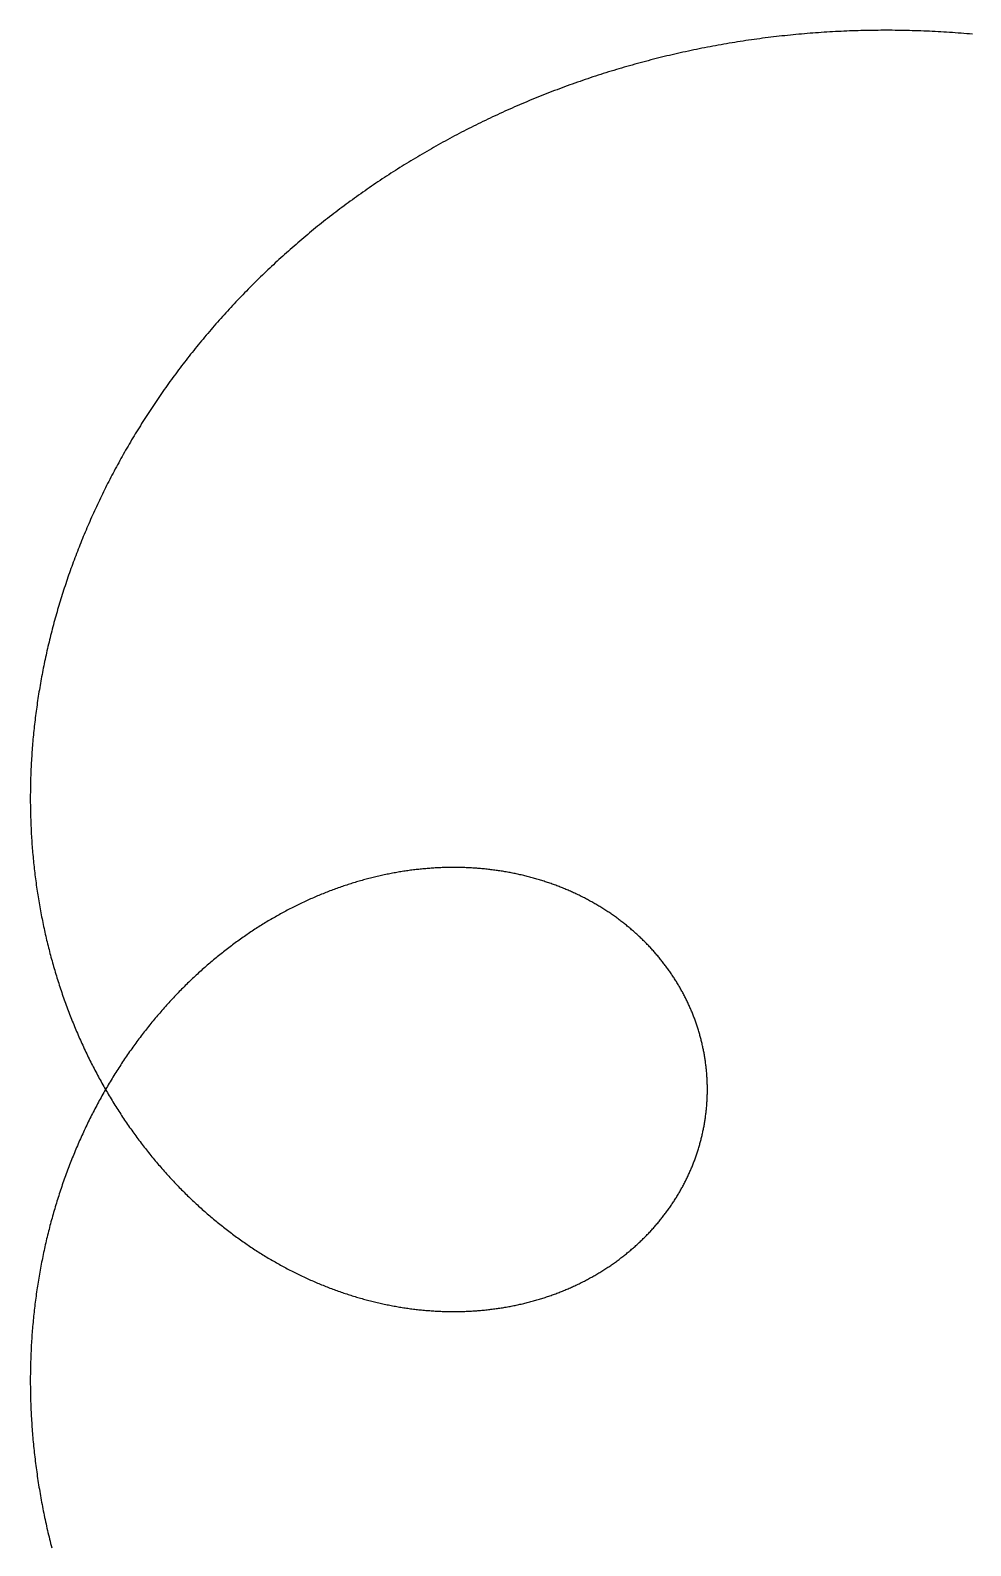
# Model space of a CAD drawing. Header units: metres. Extents: x 0 to 80, y 0 to 80.
# Drawn here: x 30.46 to 40, y 15.37 to 30.74 of the extents above; entities that cross this region are included whole.
import ezdxf

# ---------------------------------------------------------------- set-up
doc = ezdxf.new("R2010")
doc.units = ezdxf.units.M

msp = doc.modelspace()

# ---------------------------------------------------------------- linework, layer by layer
at = {"layer": 'ENGRAVE'}
msp.add_lwpolyline([(40.018289, 30.705084), (39.989155, 30.707664), (39.960024, 30.710157), (39.930897, 30.712562), (39.901773, 30.71488), (39.872652, 30.717111), (39.843536, 30.719255), (39.814424, 30.721312), (39.785317, 30.723282), (39.756214, 30.725164), (39.727117, 30.72696), (39.698025, 30.728668), (39.668939, 30.73029), (39.639859, 30.731824), (39.610785, 30.733272), (39.581718, 30.734633), (39.552657, 30.735907), (39.523604, 30.737095), (39.494557, 30.738196), (39.465519, 30.73921), (39.436489, 30.740137), (39.407466, 30.740978), (39.378453, 30.741733), (39.349448, 30.742401), (39.320452, 30.742983), (39.291465, 30.743478), (39.262488, 30.743887), (39.233521, 30.74421), (39.204563, 30.744446), (39.175617, 30.744597), (39.146681, 30.744661), (39.117756, 30.744639), (39.088842, 30.744532), (39.05994, 30.744338), (39.031049, 30.744059), (39.002171, 30.743694), (38.973305, 30.743243), (38.944451, 30.742706), (38.91561, 30.742084), (38.886783, 30.741376), (38.857969, 30.740583), (38.829168, 30.739705), (38.800382, 30.738741), (38.77161, 30.737692), (38.742852, 30.736558), (38.714109, 30.735338), (38.685381, 30.734034), (38.656669, 30.732644), (38.627972, 30.73117), (38.599291, 30.72961), (38.570625, 30.727967), (38.541977, 30.726238), (38.513345, 30.724425), (38.48473, 30.722527), (38.456132, 30.720544), (38.427552, 30.718478), (38.398989, 30.716327), (38.370444, 30.714092), (38.341918, 30.711772), (38.31341, 30.709369), (38.284921, 30.706882), (38.256451, 30.70431), (38.228001, 30.701655), (38.199569, 30.698917), (38.171158, 30.696094), (38.142767, 30.693188), (38.114397, 30.690199), (38.086047, 30.687126), (38.057717, 30.68397), (38.029409, 30.680731), (38.001123, 30.677409), (37.972858, 30.674003), (37.944615, 30.670515), (37.916395, 30.666944), (37.888197, 30.66329), (37.860021, 30.659554), (37.831869, 30.655735), (37.80374, 30.651834), (37.775635, 30.64785), (37.747553, 30.643784), (37.719495, 30.639636), (37.691462, 30.635406), (37.663453, 30.631094), (37.635469, 30.6267), (37.60751, 30.622225), (37.579577, 30.617668), (37.551669, 30.613029), (37.523787, 30.608309), (37.495931, 30.603508), (37.468101, 30.598625), (37.440298, 30.593662), (37.412522, 30.588617), (37.384773, 30.583492), (37.357051, 30.578286), (37.329357, 30.572999), (37.301691, 30.567632), (37.274053, 30.562184), (37.246444, 30.556656), (37.218863, 30.551048), (37.191311, 30.54536), (37.163788, 30.539592), (37.136295, 30.533744), (37.108831, 30.527816), (37.081397, 30.521809), (37.053994, 30.515722), (37.02662, 30.509556), (36.999278, 30.503311), (36.971966, 30.496987), (36.944685, 30.490583), (36.917436, 30.484101), (36.890218, 30.47754), (36.863033, 30.470901), (36.835879, 30.464183), (36.808758, 30.457386), (36.781669, 30.450512), (36.754614, 30.443559), (36.727591, 30.436529), (36.700602, 30.42942), (36.673646, 30.422234), (36.646724, 30.414971), (36.619836, 30.40763), (36.592983, 30.400211), (36.566164, 30.392716), (36.53938, 30.385144), (36.512631, 30.377494), (36.485917, 30.369768), (36.459239, 30.361965), (36.432596, 30.354086), (36.40599, 30.346131), (36.37942, 30.338099), (36.352886, 30.329991), (36.326389, 30.321808), (36.299928, 30.313548), (36.273505, 30.305213), (36.24712, 30.296803), (36.220772, 30.288317), (36.194462, 30.279756), (36.16819, 30.27112), (36.141956, 30.262409), (36.115761, 30.253624), (36.089605, 30.244763), (36.063488, 30.235829), (36.03741, 30.22682), (36.011371, 30.217737), (35.985372, 30.20858), (35.959414, 30.199349), (35.933495, 30.190044), (35.907617, 30.180666), (35.881779, 30.171215), (35.855982, 30.16169), (35.830227, 30.152092), (35.804513, 30.142422), (35.77884, 30.132678), (35.753209, 30.122862), (35.72762, 30.112974), (35.702073, 30.103013), (35.676568, 30.092981), (35.651107, 30.082876), (35.625688, 30.0727), (35.600312, 30.062452), (35.57498, 30.052132), (35.549691, 30.041741), (35.524445, 30.031279), (35.499244, 30.020747), (35.474087, 30.010143), (35.448974, 29.999469), (35.423906, 29.988724), (35.398883, 29.977909), (35.373905, 29.967024), (35.348972, 29.956069), (35.324085, 29.945044), (35.299243, 29.933949), (35.274447, 29.922786), (35.249698, 29.911552), (35.224994, 29.90025), (35.200337, 29.888879), (35.175727, 29.877439), (35.151164, 29.865931), (35.126648, 29.854354), (35.10218, 29.842709), (35.077759, 29.830996), (35.053386, 29.819215), (35.02906, 29.807367), (35.004783, 29.795451), (34.980555, 29.783467), (34.956375, 29.771417), (34.932244, 29.759299), (34.908161, 29.747115), (34.884128, 29.734864), (34.860145, 29.722547), (34.836211, 29.710164), (34.812327, 29.697714), (34.788493, 29.685199), (34.764709, 29.672618), (34.740976, 29.659972), (34.717293, 29.64726), (34.693661, 29.634483), (34.67008, 29.621642), (34.64655, 29.608735), (34.623072, 29.595764), (34.599645, 29.582729), (34.57627, 29.56963), (34.552947, 29.556466), (34.529676, 29.543239), (34.506458, 29.529949), (34.483292, 29.516595), (34.460179, 29.503177), (34.437119, 29.489697), (34.414112, 29.476154), (34.391158, 29.462549), (34.368258, 29.448881), (34.345411, 29.43515), (34.322618, 29.421358), (34.29988, 29.407504), (34.277195, 29.393589), (34.254566, 29.379612), (34.23199, 29.365573), (34.20947, 29.351474), (34.187004, 29.337314), (34.164594, 29.323094), (34.142239, 29.308813), (34.119939, 29.294471), (34.097695, 29.28007), (34.075507, 29.265609), (34.053375, 29.251089), (34.031299, 29.236509), (34.00928, 29.22187), (33.987317, 29.207171), (33.965411, 29.192415), (33.943562, 29.177599), (33.92177, 29.162726), (33.900036, 29.147794), (33.878358, 29.132804), (33.856739, 29.117757), (33.835177, 29.102652), (33.813673, 29.087489), (33.792227, 29.07227), (33.77084, 29.056994), (33.749511, 29.041661), (33.72824, 29.026272), (33.707029, 29.010826), (33.685876, 28.995325), (33.664782, 28.979767), (33.643748, 28.964154), (33.622773, 28.948486), (33.601858, 28.932763), (33.581002, 28.916984), (33.560207, 28.901151), (33.539471, 28.885264), (33.518796, 28.869322), (33.498181, 28.853326), (33.477627, 28.837276), (33.457133, 28.821173), (33.436701, 28.805016), (33.416329, 28.788806), (33.396018, 28.772543), (33.375769, 28.756227), (33.355581, 28.739859), (33.335455, 28.723439), (33.315391, 28.706966), (33.295389, 28.690442), (33.275448, 28.673866), (33.25557, 28.657238), (33.235755, 28.64056), (33.216002, 28.62383), (33.196311, 28.60705), (33.176683, 28.590219), (33.157119, 28.573338), (33.137617, 28.556407), (33.118179, 28.539426), (33.098804, 28.522395), (33.079492, 28.505315), (33.060244, 28.488186), (33.04106, 28.471009), (33.02194, 28.453782), (33.002884, 28.436507), (32.983893, 28.419184), (32.964965, 28.401813), (32.946102, 28.384394), (32.927304, 28.366927), (32.908571, 28.349413), (32.889902, 28.331853), (32.871298, 28.314245), (32.85276, 28.296591), (32.834287, 28.27889), (32.815879, 28.261144), (32.797537, 28.243351), (32.77926, 28.225513), (32.76105, 28.207629), (32.742905, 28.1897), (32.724826, 28.171727), (32.706813, 28.153708), (32.688867, 28.135645), (32.670987, 28.117538), (32.653174, 28.099387), (32.635427, 28.081192), (32.617748, 28.062954), (32.600135, 28.044672), (32.582589, 28.026348), (32.56511, 28.00798), (32.547698, 27.98957), (32.530354, 27.971118), (32.513077, 27.952623), (32.495868, 27.934087), (32.478727, 27.915509), (32.461654, 27.89689), (32.444648, 27.87823), (32.42771, 27.859529), (32.410841, 27.840787), (32.39404, 27.822005), (32.377307, 27.803182), (32.360643, 27.78432), (32.344047, 27.765418), (32.32752, 27.746477), (32.311062, 27.727497), (32.294673, 27.708477), (32.278353, 27.689419), (32.262102, 27.670323), (32.24592, 27.651188), (32.229807, 27.632016), (32.213764, 27.612806), (32.197791, 27.593558), (32.181887, 27.574273), (32.166052, 27.554951), (32.150288, 27.535593), (32.134593, 27.516198), (32.118969, 27.496767), (32.103414, 27.4773), (32.08793, 27.457797), (32.072516, 27.438259), (32.057172, 27.418685), (32.041899, 27.399077), (32.026697, 27.379433), (32.011565, 27.359756), (31.996503, 27.340044), (31.981513, 27.320298), (31.966593, 27.300519), (31.951745, 27.280706), (31.936967, 27.26086), (31.922261, 27.240981), (31.907625, 27.221069), (31.893062, 27.201125), (31.878569, 27.181148), (31.864148, 27.16114), (31.849799, 27.1411), (31.835521, 27.121028), (31.821315, 27.100926), (31.807181, 27.080792), (31.793118, 27.060628), (31.779128, 27.040433), (31.765209, 27.020208), (31.751363, 26.999953), (31.737588, 26.979669), (31.723886, 26.959355), (31.710256, 26.939012), (31.696699, 26.91864), (31.683214, 26.898239), (31.669802, 26.87781), (31.656462, 26.857353), (31.643194, 26.836868), (31.63, 26.816355), (31.616878, 26.795815), (31.603829, 26.775248), (31.590853, 26.754654), (31.577949, 26.734034), (31.565119, 26.713387), (31.552362, 26.692714), (31.539678, 26.672015), (31.527067, 26.651291), (31.514529, 26.630541), (31.502065, 26.609766), (31.489674, 26.588966), (31.477356, 26.568142), (31.465112, 26.547294), (31.452941, 26.526421), (31.440844, 26.505525), (31.42882, 26.484605), (31.416871, 26.463662), (31.404994, 26.442696), (31.393192, 26.421708), (31.381463, 26.400697), (31.369808, 26.379663), (31.358227, 26.358608), (31.34672, 26.337531), (31.335287, 26.316432), (31.323928, 26.295312), (31.312643, 26.274172), (31.301432, 26.25301), (31.290295, 26.231829), (31.279233, 26.210627), (31.268244, 26.189405), (31.25733, 26.168163), (31.24649, 26.146903), (31.235725, 26.125623), (31.225034, 26.104324), (31.214417, 26.083007), (31.203874, 26.061671), (31.193406, 26.040317), (31.183013, 26.018945), (31.172694, 25.997556), (31.162449, 25.97615), (31.152279, 25.954726), (31.142184, 25.933286), (31.132163, 25.911829), (31.122217, 25.890356), (31.112346, 25.868867), (31.102549, 25.847363), (31.092827, 25.825842), (31.083179, 25.804307), (31.073607, 25.782756), (31.064109, 25.761191), (31.054686, 25.739612), (31.045338, 25.718018), (31.036064, 25.69641), (31.026866, 25.674789), (31.017742, 25.653155), (31.008693, 25.631507), (30.999719, 25.609846), (30.99082, 25.588173), (30.981995, 25.566487), (30.973246, 25.544789), (30.964572, 25.52308), (30.955972, 25.501359), (30.947448, 25.479626), (30.938998, 25.457883), (30.930623, 25.436128), (30.922324, 25.414363), (30.914099, 25.392588), (30.905949, 25.370803), (30.897874, 25.349008), (30.889874, 25.327204), (30.881949, 25.30539), (30.874099, 25.283568), (30.866324, 25.261736), (30.858624, 25.239896), (30.850999, 25.218048), (30.843449, 25.196192), (30.835974, 25.174329), (30.828573, 25.152458), (30.821248, 25.13058), (30.813998, 25.108695), (30.806822, 25.086803), (30.799722, 25.064905), (30.792696, 25.043), (30.785745, 25.02109), (30.778869, 24.999175), (30.772068, 24.977254), (30.765342, 24.955327), (30.75869, 24.933396), (30.752114, 24.911461), (30.745612, 24.889521), (30.739185, 24.867577), (30.732832, 24.845629), (30.726555, 24.823678), (30.720352, 24.801723), (30.714224, 24.779766), (30.70817, 24.757805), (30.702192, 24.735843), (30.696287, 24.713877), (30.690458, 24.69191), (30.684703, 24.669941), (30.679022, 24.647971), (30.673416, 24.625999), (30.667885, 24.604027), (30.662428, 24.582054), (30.657046, 24.56008), (30.651737, 24.538106), (30.646504, 24.516132), (30.641344, 24.494158), (30.636259, 24.472185), (30.631248, 24.450213), (30.626312, 24.428242), (30.621449, 24.406272), (30.616661, 24.384304), (30.611947, 24.362337), (30.607307, 24.340373), (30.602741, 24.318411), (30.598249, 24.296452), (30.593831, 24.274495), (30.589487, 24.252542), (30.585217, 24.230591), (30.58102, 24.208645), (30.576898, 24.186702), (30.572849, 24.164764), (30.568874, 24.14283), (30.564972, 24.1209), (30.561144, 24.098976), (30.55739, 24.077056), (30.553709, 24.055142), (30.550102, 24.033233), (30.546568, 24.011331), (30.543107, 23.989434), (30.53972, 23.967544), (30.536406, 23.94566), (30.533165, 23.923784), (30.529997, 23.901914), (30.526902, 23.880052), (30.52388, 23.858198), (30.520931, 23.836351), (30.518055, 23.814512), (30.515252, 23.792682), (30.512522, 23.770861), (30.509864, 23.749048), (30.507279, 23.727244), (30.504767, 23.70545), (30.502327, 23.683666), (30.49996, 23.661891), (30.497664, 23.640126), (30.495442, 23.618372), (30.493291, 23.596628), (30.491213, 23.574896), (30.489207, 23.553174), (30.487272, 23.531463), (30.48541, 23.509765), (30.48362, 23.488078), (30.481901, 23.466403), (30.480254, 23.44474), (30.478679, 23.42309), (30.477176, 23.401453), (30.475744, 23.379828), (30.474383, 23.358217), (30.473094, 23.33662), (30.471876, 23.315036), (30.470729, 23.293466), (30.469653, 23.271911), (30.468649, 23.25037), (30.467715, 23.228844), (30.466852, 23.207333), (30.46606, 23.185836), (30.465339, 23.164356), (30.464688, 23.142891), (30.464108, 23.121442), (30.463598, 23.100009), (30.463159, 23.078593), (30.46279, 23.057193), (30.462491, 23.03581), (30.462262, 23.014444), (30.462103, 22.993096), (30.462014, 22.971765), (30.461995, 22.950452), (30.462045, 22.929157), (30.462165, 22.90788), (30.462355, 22.886622), (30.462614, 22.865383), (30.462943, 22.844162), (30.46334, 22.822961), (30.463807, 22.801779), (30.464343, 22.780617), (30.464947, 22.759475), (30.465621, 22.738353), (30.466363, 22.717252), (30.467174, 22.696171), (30.468054, 22.675111), (30.469001, 22.654072), (30.470017, 22.633054), (30.471102, 22.612058), (30.472254, 22.591083), (30.473475, 22.570131), (30.474763, 22.549201), (30.476119, 22.528293), (30.477543, 22.507408), (30.479034, 22.486546), (30.480593, 22.465707), (30.482219, 22.444891), (30.483912, 22.424099), (30.485672, 22.403331), (30.4875, 22.382587), (30.489394, 22.361867), (30.491355, 22.341172), (30.493382, 22.320501), (30.495477, 22.299855), (30.497637, 22.279234), (30.499864, 22.258639), (30.502157, 22.238069), (30.504516, 22.217525), (30.506941, 22.197008), (30.509431, 22.176516), (30.511988, 22.156051), (30.51461, 22.135612), (30.517297, 22.115201), (30.52005, 22.094817), (30.522868, 22.074459), (30.525751, 22.05413), (30.528698, 22.033828), (30.531711, 22.013555), (30.534788, 21.993309), (30.53793, 21.973092), (30.541136, 21.952904), (30.544407, 21.932744), (30.547742, 21.912613), (30.55114, 21.892512), (30.554603, 21.872441), (30.558129, 21.852398), (30.561719, 21.832386), (30.565372, 21.812404), (30.569089, 21.792453), (30.572869, 21.772532), (30.576712, 21.752641), (30.580618, 21.732782), (30.584586, 21.712954), (30.588618, 21.693157), (30.592712, 21.673392), (30.596868, 21.653658), (30.601086, 21.633957), (30.605367, 21.614287), (30.609709, 21.594651), (30.614113, 21.575046), (30.618579, 21.555475), (30.623107, 21.535936), (30.627695, 21.516431), (30.632345, 21.49696), (30.637056, 21.477521), (30.641828, 21.458117), (30.646661, 21.438747), (30.651554, 21.419411), (30.656508, 21.400109), (30.661522, 21.380842), (30.666597, 21.36161), (30.671731, 21.342413), (30.676925, 21.323251), (30.682179, 21.304125), (30.687492, 21.285034), (30.692865, 21.265979), (30.698297, 21.24696), (30.703788, 21.227977), (30.709338, 21.20903), (30.714947, 21.19012), (30.720615, 21.171247), (30.726341, 21.152411), (30.732125, 21.133612), (30.737967, 21.11485), (30.743868, 21.096126), (30.749826, 21.07744), (30.755842, 21.058791), (30.761915, 21.040181), (30.768046, 21.021609), (30.774234, 21.003075), (30.780479, 20.98458), (30.78678, 20.966124), (30.793139, 20.947707), (30.799554, 20.929329), (30.806025, 20.91099), (30.812552, 20.892691), (30.819136, 20.874432), (30.825775, 20.856213), (30.83247, 20.838034), (30.83922, 20.819895), (30.846026, 20.801797), (30.852887, 20.783739), (30.859803, 20.765722), (30.866773, 20.747746), (30.873799, 20.729812), (30.880879, 20.711919), (30.888013, 20.694067), (30.895201, 20.676257), (30.902443, 20.658489), (30.909739, 20.640763), (30.917088, 20.623079), (30.924491, 20.605438), (30.931948, 20.587839), (30.939457, 20.570283), (30.947019, 20.55277), (30.954634, 20.535301), (30.962301, 20.517874), (30.970021, 20.500491), (30.977793, 20.483151), (30.985616, 20.465855), (30.993492, 20.448603), (31.001419, 20.431396), (31.009398, 20.414232), (31.017428, 20.397113), (31.025509, 20.380038), (31.033641, 20.363009), (31.041823, 20.346024), (31.050056, 20.329084), (31.05834, 20.31219), (31.066673, 20.295341), (31.075057, 20.278537), (31.08349, 20.261779), (31.091973, 20.245068), (31.100505, 20.228402), (31.109086, 20.211782), (31.117717, 20.195209), (31.126396, 20.178682), (31.135124, 20.162202), (31.1439, 20.145768), (31.152724, 20.129382), (31.161597, 20.113043), (31.170517, 20.096751), (31.179485, 20.080506), (31.188501, 20.064309), (31.197564, 20.04816), (31.206673, 20.032059), (31.21583, 20.016005), (31.225034, 20), (31.234283, 19.984043), (31.24358, 19.968135), (31.252922, 19.952275), (31.26231, 19.936464), (31.271744, 19.920701), (31.281223, 19.904988), (31.290748, 19.889324), (31.300318, 19.87371), (31.309932, 19.858144), (31.319592, 19.842629), (31.329296, 19.827163), (31.339044, 19.811747), (31.348836, 19.796381), (31.358672, 19.781065), (31.368552, 19.765799), (31.378475, 19.750584), (31.388442, 19.73542), (31.398451, 19.720306), (31.408504, 19.705242), (31.418599, 19.69023), (31.428737, 19.675269), (31.438917, 19.660359), (31.449139, 19.645501), (31.459402, 19.630694), (31.469708, 19.615938), (31.480055, 19.601235), (31.490443, 19.586583), (31.500872, 19.571983), (31.511342, 19.557435), (31.521852, 19.542939), (31.532403, 19.528496), (31.542994, 19.514105), (31.553625, 19.499767), (31.564296, 19.485482), (31.575006, 19.471249), (31.585755, 19.45707), (31.596544, 19.442943), (31.607372, 19.42887), (31.618238, 19.41485), (31.629143, 19.400883), (31.640086, 19.38697), (31.651067, 19.373111), (31.662086, 19.359305), (31.673142, 19.345554), (31.684236, 19.331856), (31.695367, 19.318212), (31.706535, 19.304623), (31.71774, 19.291088), (31.728982, 19.277607), (31.740259, 19.264181), (31.751573, 19.25081), (31.762923, 19.237493), (31.774308, 19.224232), (31.785729, 19.211025), (31.797185, 19.197873), (31.808676, 19.184777), (31.820202, 19.171736), (31.831762, 19.15875), (31.843357, 19.145819), (31.854986, 19.132945), (31.866649, 19.120126), (31.878345, 19.107363), (31.890075, 19.094655), (31.901839, 19.082004), (31.913635, 19.069409), (31.925464, 19.05687), (31.937326, 19.044387), (31.94922, 19.03196), (31.961146, 19.01959), (31.973104, 19.007277), (31.985094, 18.99502), (31.997115, 18.98282), (32.009167, 18.970677), (32.021251, 18.958591), (32.033365, 18.946562), (32.04551, 18.934589), (32.057685, 18.922675), (32.069891, 18.910817), (32.082126, 18.899016), (32.094391, 18.887273), (32.106685, 18.875588), (32.119009, 18.86396), (32.131361, 18.85239), (32.143742, 18.840878), (32.156152, 18.829423), (32.16859, 18.818027), (32.181057, 18.806688), (32.193551, 18.795407), (32.206073, 18.784185), (32.218622, 18.773021), (32.231198, 18.761915), (32.243801, 18.750868), (32.256431, 18.739879), (32.269087, 18.728948), (32.28177, 18.718076), (32.294479, 18.707263), (32.307213, 18.696508), (32.319973, 18.685813), (32.332758, 18.675176), (32.345569, 18.664598), (32.358404, 18.654079), (32.371264, 18.643619), (32.384149, 18.633218), (32.397057, 18.622877), (32.40999, 18.612595), (32.422946, 18.602372), (32.435925, 18.592208), (32.448928, 18.582104), (32.461954, 18.57206), (32.475003, 18.562075), (32.488074, 18.552149), (32.501168, 18.542284), (32.514283, 18.532478), (32.527421, 18.522731), (32.54058, 18.513045), (32.553761, 18.503419), (32.566962, 18.493852), (32.580185, 18.484346), (32.593428, 18.474899), (32.606692, 18.465513), (32.619976, 18.456187), (32.63328, 18.446921), (32.646603, 18.437715), (32.659947, 18.42857), (32.673309, 18.419485), (32.686691, 18.41046), (32.700091, 18.401496), (32.71351, 18.392592), (32.726947, 18.383749), (32.740402, 18.374966), (32.753876, 18.366244), (32.767366, 18.357582), (32.780875, 18.348981), (32.7944, 18.340441), (32.807942, 18.331962), (32.821502, 18.323543), (32.835077, 18.315186), (32.848669, 18.306889), (32.862276, 18.298653), (32.8759, 18.290478), (32.889539, 18.282364), (32.903193, 18.274311), (32.916862, 18.266319), (32.930546, 18.258388), (32.944245, 18.250518), (32.957958, 18.242709), (32.971685, 18.234961), (32.985426, 18.227274), (32.999181, 18.219649), (33.012949, 18.212085), (33.02673, 18.204582), (33.040524, 18.19714), (33.05433, 18.18976), (33.068149, 18.182441), (33.081981, 18.175183), (33.095824, 18.167987), (33.109679, 18.160851), (33.123546, 18.153778), (33.137423, 18.146765), (33.151312, 18.139814), (33.165212, 18.132925), (33.179122, 18.126097), (33.193042, 18.11933), (33.206973, 18.112625), (33.220913, 18.105981), (33.234863, 18.099399), (33.248822, 18.092878), (33.26279, 18.086419), (33.276768, 18.080021), (33.290754, 18.073685), (33.304748, 18.06741), (33.31875, 18.061197), (33.332761, 18.055045), (33.346779, 18.048955), (33.360805, 18.042926), (33.374837, 18.036959), (33.388877, 18.031054), (33.402924, 18.02521), (33.416977, 18.019427), (33.431036, 18.013706), (33.445102, 18.008047), (33.459173, 18.002449), (33.47325, 17.996912), (33.487332, 17.991438), (33.501419, 17.986024), (33.515511, 17.980672), (33.529608, 17.975382), (33.543709, 17.970153), (33.557814, 17.964986), (33.571923, 17.95988), (33.586036, 17.954835), (33.600153, 17.949852), (33.614272, 17.944931), (33.628395, 17.94007), (33.64252, 17.935272), (33.656647, 17.930534), (33.670777, 17.925858), (33.68491, 17.921244), (33.699043, 17.91669), (33.713179, 17.912198), (33.727315, 17.907768), (33.741453, 17.903398), (33.755592, 17.89909), (33.769731, 17.894843), (33.783871, 17.890657), (33.798011, 17.886533), (33.812151, 17.882469), (33.82629, 17.878467), (33.840429, 17.874526), (33.854567, 17.870646), (33.868704, 17.866827), (33.88284, 17.863069), (33.896974, 17.859372), (33.911107, 17.855736), (33.925238, 17.852161), (33.939366, 17.848646), (33.953493, 17.845193), (33.967616, 17.8418), (33.981737, 17.838469), (33.995854, 17.835198), (34.009968, 17.831987), (34.024079, 17.828838), (34.038186, 17.825749), (34.052288, 17.822721), (34.066387, 17.819753), (34.080481, 17.816846), (34.09457, 17.813999), (34.108654, 17.811213), (34.122734, 17.808487), (34.136807, 17.805821), (34.150875, 17.803216), (34.164937, 17.800671), (34.178994, 17.798186), (34.193043, 17.795761), (34.207086, 17.793397), (34.221123, 17.791093), (34.235152, 17.788848), (34.249174, 17.786664), (34.263189, 17.784539), (34.277195, 17.782475), (34.291194, 17.78047), (34.305185, 17.778525), (34.319167, 17.776639), (34.333141, 17.774813), (34.347106, 17.773047), (34.361062, 17.771341), (34.375008, 17.769693), (34.388945, 17.768106), (34.402873, 17.766577), (34.41679, 17.765108), (34.430697, 17.763698), (34.444593, 17.762348), (34.458479, 17.761056), (34.472354, 17.759823), (34.486218, 17.75865), (34.500071, 17.757535), (34.513912, 17.756479), (34.527741, 17.755482), (34.541558, 17.754544), (34.555364, 17.753664), (34.569156, 17.752843), (34.582936, 17.75208), (34.596703, 17.751376), (34.610457, 17.75073), (34.624198, 17.750142), (34.637925, 17.749613), (34.651638, 17.749142), (34.665337, 17.748728), (34.679022, 17.748373), (34.692693, 17.748076), (34.706349, 17.747836), (34.71999, 17.747654), (34.733616, 17.74753), (34.747226, 17.747464), (34.760822, 17.747455), (34.774401, 17.747503), (34.787964, 17.747609), (34.801512, 17.747772), (34.815042, 17.747992), (34.828557, 17.748269), (34.842054, 17.748603), (34.855534, 17.748994), (34.868997, 17.749442), (34.882443, 17.749947), (34.895871, 17.750508), (34.909281, 17.751126), (34.922672, 17.7518), (34.936046, 17.752531), (34.949401, 17.753318), (34.962737, 17.754161), (34.976054, 17.75506), (34.989352, 17.756016), (35.002631, 17.757027), (35.01589, 17.758094), (35.029129, 17.759217), (35.042348, 17.760395), (35.055547, 17.761629), (35.068725, 17.762918), (35.081883, 17.764263), (35.09502, 17.765662), (35.108136, 17.767117), (35.12123, 17.768627), (35.134303, 17.770192), (35.147354, 17.771812), (35.160384, 17.773486), (35.173391, 17.775215), (35.186376, 17.776998), (35.199338, 17.778836), (35.212278, 17.780728), (35.225194, 17.782675), (35.238088, 17.784675), (35.250958, 17.786729), (35.263805, 17.788837), (35.276627, 17.790999), (35.289426, 17.793215), (35.302201, 17.795484), (35.314951, 17.797806), (35.327677, 17.800182), (35.340378, 17.802611), (35.353054, 17.805093), (35.365705, 17.807627), (35.37833, 17.810215), (35.39093, 17.812855), (35.403504, 17.815548), (35.416052, 17.818294), (35.428574, 17.821091), (35.44107, 17.823941), (35.453539, 17.826843), (35.465981, 17.829797), (35.478397, 17.832803), (35.490785, 17.835861), (35.503146, 17.83897), (35.515479, 17.842131), (35.527784, 17.845343), (35.540062, 17.848606), (35.552312, 17.851921), (35.564533, 17.855286), (35.576725, 17.858702), (35.588889, 17.862169), (35.601024, 17.865687), (35.613131, 17.869255), (35.625207, 17.872873), (35.637255, 17.876541), (35.649272, 17.88026), (35.66126, 17.884029), (35.673218, 17.887847), (35.685145, 17.891715), (35.697043, 17.895632), (35.708909, 17.899599), (35.720745, 17.903615), (35.73255, 17.907681), (35.744323, 17.911795), (35.756066, 17.915958), (35.767777, 17.92017), (35.779456, 17.92443), (35.791103, 17.928739), (35.802718, 17.933096), (35.814301, 17.937501), (35.825852, 17.941954), (35.83737, 17.946455), (35.848855, 17.951004), (35.860307, 17.955601), (35.871727, 17.960244), (35.883112, 17.964935), (35.894465, 17.969674), (35.905783, 17.974459), (35.917068, 17.979291), (35.928319, 17.984169), (35.939535, 17.989095), (35.950717, 17.994066), (35.961865, 17.999084), (35.972978, 18.004148), (35.984056, 18.009258), (35.995099, 18.014414), (36.006106, 18.019615), (36.017079, 18.024862), (36.028015, 18.030154), (36.038916, 18.035491), (36.049781, 18.040873), (36.06061, 18.0463), (36.071403, 18.051772), (36.082159, 18.057288), (36.092878, 18.062849), (36.103561, 18.068454), (36.114207, 18.074103), (36.124816, 18.079796), (36.135387, 18.085533), (36.145922, 18.091313), (36.156418, 18.097137), (36.166877, 18.103004), (36.177298, 18.108914), (36.18768, 18.114867), (36.198025, 18.120863), (36.208331, 18.126902), (36.218599, 18.132982), (36.228828, 18.139106), (36.239018, 18.145271), (36.249169, 18.151478), (36.25928, 18.157727), (36.269353, 18.164018), (36.279386, 18.17035), (36.289379, 18.176723), (36.299332, 18.183138), (36.309246, 18.189593), (36.319119, 18.19609), (36.328952, 18.202627), (36.338745, 18.209204), (36.348497, 18.215821), (36.358208, 18.222479), (36.367879, 18.229176), (36.377508, 18.235914), (36.387096, 18.24269), (36.396643, 18.249507), (36.406149, 18.256362), (36.415612, 18.263257), (36.425035, 18.27019), (36.434415, 18.277162), (36.443753, 18.284172), (36.453049, 18.291221), (36.462302, 18.298308), (36.471513, 18.305433), (36.480682, 18.312596), (36.489807, 18.319796), (36.49889, 18.327034), (36.50793, 18.334309), (36.516926, 18.341621), (36.525879, 18.34897), (36.534789, 18.356356), (36.543655, 18.363778), (36.552477, 18.371237), (36.561256, 18.378732), (36.56999, 18.386262), (36.57868, 18.393829), (36.587326, 18.401431), (36.595928, 18.409069), (36.604485, 18.416741), (36.612997, 18.424449), (36.621465, 18.432192), (36.629887, 18.439969), (36.638265, 18.447781), (36.646597, 18.455627), (36.654884, 18.463507), (36.663126, 18.471421), (36.671322, 18.479369), (36.679472, 18.48735), (36.687576, 18.495365), (36.695635, 18.503413), (36.703647, 18.511494), (36.711613, 18.519607), (36.719533, 18.527753), (36.727406, 18.535932), (36.735233, 18.544143), (36.743013, 18.552385), (36.750746, 18.56066), (36.758433, 18.568966), (36.766072, 18.577303), (36.773664, 18.585672), (36.781209, 18.594072), (36.788706, 18.602502), (36.796156, 18.610963), (36.803558, 18.619455), (36.810913, 18.627976), (36.81822, 18.636528), (36.825478, 18.64511), (36.832689, 18.653721), (36.839851, 18.662362), (36.846965, 18.671032), (36.854031, 18.679731), (36.861048, 18.688458), (36.868017, 18.697215), (36.874937, 18.705999), (36.881808, 18.714812), (36.88863, 18.723653), (36.895403, 18.732522), (36.902127, 18.741419), (36.908801, 18.750343), (36.915426, 18.759294), (36.922002, 18.768272), (36.928528, 18.777277), (36.935005, 18.786308), (36.941432, 18.795366), (36.947809, 18.80445), (36.954136, 18.81356), (36.960413, 18.822696), (36.966639, 18.831857), (36.972816, 18.841044), (36.978942, 18.850256), (36.985018, 18.859492), (36.991043, 18.868754), (36.997018, 18.87804), (37.002942, 18.88735), (37.008815, 18.896685), (37.014637, 18.906043), (37.020408, 18.915425), (37.026128, 18.924831), (37.031797, 18.934259), (37.037415, 18.943711), (37.042981, 18.953186), (37.048497, 18.962683), (37.05396, 18.972203), (37.059372, 18.981745), (37.064732, 18.991309), (37.070041, 19.000895), (37.075297, 19.010502), (37.080502, 19.020131), (37.085655, 19.02978), (37.090756, 19.039451), (37.095804, 19.049143), (37.100801, 19.058855), (37.105745, 19.068587), (37.110637, 19.078339), (37.115476, 19.088111), (37.120263, 19.097903), (37.124997, 19.107714), (37.129678, 19.117545), (37.134307, 19.127394), (37.138883, 19.137263), (37.143406, 19.14715), (37.147876, 19.157055), (37.152293, 19.166978), (37.156657, 19.176919), (37.160968, 19.186878), (37.165226, 19.196855), (37.16943, 19.206848), (37.173581, 19.216859), (37.177679, 19.226886), (37.181723, 19.236931), (37.185713, 19.246991), (37.18965, 19.257068), (37.193534, 19.26716), (37.197363, 19.277269), (37.201139, 19.287393), (37.204861, 19.297532), (37.208529, 19.307686), (37.212143, 19.317855), (37.215704, 19.328039), (37.21921, 19.338237), (37.222662, 19.348449), (37.22606, 19.358675), (37.229403, 19.368915), (37.232693, 19.379169), (37.235928, 19.389436), (37.239109, 19.399715), (37.242235, 19.410008), (37.245307, 19.420314), (37.248324, 19.430631), (37.251287, 19.440961), (37.254195, 19.451303), (37.257049, 19.461657), (37.259848, 19.472022), (37.262592, 19.482399), (37.265281, 19.492786), (37.267916, 19.503185), (37.270496, 19.513594), (37.273021, 19.524013), (37.275491, 19.534443), (37.277906, 19.544882), (37.280266, 19.555332), (37.282571, 19.56579), (37.28482, 19.576258), (37.287015, 19.586736), (37.289155, 19.597222), (37.291239, 19.607716), (37.293268, 19.618219), (37.295243, 19.62873), (37.297161, 19.639249), (37.299025, 19.649776), (37.300833, 19.66031), (37.302586, 19.670852), (37.304283, 19.6814), (37.305925, 19.691955), (37.307512, 19.702517), (37.309043, 19.713085), (37.310518, 19.72366), (37.311939, 19.73424), (37.313303, 19.744826), (37.314612, 19.755417), (37.315866, 19.766014), (37.317064, 19.776615), (37.318206, 19.787222), (37.319293, 19.797833), (37.320324, 19.808448), (37.3213, 19.819067), (37.322219, 19.82969), (37.323083, 19.840317), (37.323892, 19.850947), (37.324645, 19.86158), (37.325342, 19.872217), (37.325983, 19.882856), (37.326569, 19.893497), (37.327098, 19.904141), (37.327572, 19.914787), (37.327991, 19.925435), (37.328353, 19.936084), (37.32866, 19.946734), (37.328911, 19.957386), (37.329106, 19.968039), (37.329246, 19.978692), (37.32933, 19.989346), (37.329357, 20), (37.32933, 20.010654), (37.329246, 20.021308), (37.329106, 20.031961), (37.328911, 20.042614), (37.32866, 20.053266), (37.328353, 20.063916), (37.327991, 20.074565), (37.327572, 20.085213), (37.327098, 20.095859), (37.326569, 20.106503), (37.325983, 20.117144), (37.325342, 20.127783), (37.324645, 20.13842), (37.323892, 20.149053), (37.323083, 20.159683), (37.322219, 20.17031), (37.3213, 20.180933), (37.320324, 20.191552), (37.319293, 20.202167), (37.318206, 20.212778), (37.317064, 20.223385), (37.315866, 20.233986), (37.314612, 20.244583), (37.313303, 20.255174), (37.311939, 20.26576), (37.310518, 20.27634), (37.309043, 20.286915), (37.307512, 20.297483), (37.305925, 20.308045), (37.304283, 20.3186), (37.302586, 20.329148), (37.300833, 20.33969), (37.299025, 20.350224), (37.297161, 20.360751), (37.295243, 20.37127), (37.293268, 20.381781), (37.291239, 20.392284), (37.289155, 20.402778), (37.287015, 20.413264), (37.28482, 20.423742), (37.282571, 20.43421), (37.280266, 20.444668), (37.277906, 20.455118), (37.275491, 20.465557), (37.273021, 20.475987), (37.270496, 20.486406), (37.267916, 20.496815), (37.265281, 20.507214), (37.262592, 20.517601), (37.259848, 20.527978), (37.257049, 20.538343), (37.254195, 20.548697), (37.251287, 20.559039), (37.248324, 20.569369), (37.245307, 20.579686), (37.242235, 20.589992), (37.239109, 20.600285), (37.235928, 20.610564), (37.232693, 20.620831), (37.229403, 20.631085), (37.22606, 20.641325), (37.222662, 20.651551), (37.21921, 20.661763), (37.215704, 20.671961), (37.212143, 20.682145), (37.208529, 20.692314), (37.204861, 20.702468), (37.201139, 20.712607), (37.197363, 20.722731), (37.193534, 20.73284), (37.18965, 20.742932), (37.185713, 20.753009), (37.181723, 20.763069), (37.177679, 20.773114), (37.173581, 20.783141), (37.16943, 20.793152), (37.165226, 20.803145), (37.160968, 20.813122), (37.156657, 20.823081), (37.152293, 20.833022), (37.147876, 20.842945), (37.143406, 20.85285), (37.138883, 20.862737), (37.134307, 20.872606), (37.129678, 20.882455), (37.124997, 20.892286), (37.120263, 20.902097), (37.115476, 20.911889), (37.110637, 20.921661), (37.105745, 20.931413), (37.100801, 20.941145), (37.095804, 20.950857), (37.090756, 20.960549), (37.085655, 20.97022), (37.080502, 20.979869), (37.075297, 20.989498), (37.070041, 20.999105), (37.064732, 21.008691), (37.059372, 21.018255), (37.05396, 21.027797), (37.048497, 21.037317), (37.042981, 21.046814), (37.037415, 21.056289), (37.031797, 21.065741), (37.026128, 21.075169), (37.020408, 21.084575), (37.014637, 21.093957), (37.008815, 21.103315), (37.002942, 21.11265), (36.997018, 21.12196), (36.991043, 21.131246), (36.985018, 21.140508), (36.978942, 21.149744), (36.972816, 21.158956), (36.966639, 21.168143), (36.960413, 21.177304), (36.954136, 21.18644), (36.947809, 21.19555), (36.941432, 21.204634), (36.935005, 21.213692), (36.928528, 21.222723), (36.922002, 21.231728), (36.915426, 21.240706), (36.908801, 21.249657), (36.902127, 21.258581), (36.895403, 21.267478), (36.88863, 21.276347), (36.881808, 21.285188), (36.874937, 21.294001), (36.868017, 21.302785), (36.861048, 21.311542), (36.854031, 21.320269), (36.846965, 21.328968), (36.839851, 21.337638), (36.832689, 21.346279), (36.825478, 21.35489), (36.81822, 21.363472), (36.810913, 21.372024), (36.803558, 21.380545), (36.796156, 21.389037), (36.788706, 21.397498), (36.781209, 21.405928), (36.773664, 21.414328), (36.766072, 21.422697), (36.758433, 21.431034), (36.750746, 21.43934), (36.743013, 21.447615), (36.735233, 21.455857), (36.727406, 21.464068), (36.719533, 21.472247), (36.711613, 21.480393), (36.703647, 21.488506), (36.695635, 21.496587), (36.687576, 21.504635), (36.679472, 21.51265), (36.671322, 21.520631), (36.663126, 21.528579), (36.654884, 21.536493), (36.646597, 21.544373), (36.638265, 21.552219), (36.629887, 21.560031), (36.621465, 21.567808), (36.612997, 21.575551), (36.604485, 21.583259), (36.595928, 21.590931), (36.587326, 21.598569), (36.57868, 21.606171), (36.56999, 21.613738), (36.561256, 21.621268), (36.552477, 21.628763), (36.543655, 21.636222), (36.534789, 21.643644), (36.525879, 21.65103), (36.516926, 21.658379), (36.50793, 21.665691), (36.49889, 21.672966), (36.489807, 21.680204), (36.480682, 21.687404), (36.471513, 21.694567), (36.462302, 21.701692), (36.453049, 21.708779), (36.443753, 21.715828), (36.434415, 21.722838), (36.425035, 21.72981), (36.415612, 21.736743), (36.406149, 21.743638), (36.396643, 21.750493), (36.387096, 21.75731), (36.377508, 21.764086), (36.367879, 21.770824), (36.358208, 21.777521), (36.348497, 21.784179), (36.338745, 21.790796), (36.328952, 21.797373), (36.319119, 21.80391), (36.309246, 21.810407), (36.299332, 21.816862), (36.289379, 21.823277), (36.279386, 21.82965), (36.269353, 21.835982), (36.25928, 21.842273), (36.249169, 21.848522), (36.239018, 21.854729), (36.228828, 21.860894), (36.218599, 21.867018), (36.208331, 21.873098), (36.198025, 21.879137), (36.18768, 21.885133), (36.177298, 21.891086), (36.166877, 21.896996), (36.156418, 21.902863), (36.145922, 21.908687), (36.135387, 21.914467), (36.124816, 21.920204), (36.114207, 21.925897), (36.103561, 21.931546), (36.092878, 21.937151), (36.082159, 21.942712), (36.071403, 21.948228), (36.06061, 21.9537), (36.049781, 21.959127), (36.038916, 21.964509), (36.028015, 21.969846), (36.017079, 21.975138), (36.006106, 21.980385), (35.995099, 21.985586), (35.984056, 21.990742), (35.972978, 21.995852), (35.961865, 22.000916), (35.950717, 22.005934), (35.939535, 22.010905), (35.928319, 22.015831), (35.917068, 22.020709), (35.905783, 22.025541), (35.894465, 22.030326), (35.883112, 22.035065), (35.871727, 22.039756), (35.860307, 22.044399), (35.848855, 22.048996), (35.83737, 22.053545), (35.825852, 22.058046), (35.814301, 22.062499), (35.802718, 22.066904), (35.791103, 22.071261), (35.779456, 22.07557), (35.767777, 22.07983), (35.756066, 22.084042), (35.744323, 22.088205), (35.73255, 22.092319), (35.720745, 22.096385), (35.708909, 22.100401), (35.697043, 22.104368), (35.685145, 22.108285), (35.673218, 22.112153), (35.66126, 22.115971), (35.649272, 22.11974), (35.637255, 22.123459), (35.625207, 22.127127), (35.613131, 22.130745), (35.601024, 22.134313), (35.588889, 22.137831), (35.576725, 22.141298), (35.564533, 22.144714), (35.552312, 22.148079), (35.540062, 22.151394), (35.527784, 22.154657), (35.515479, 22.157869), (35.503146, 22.16103), (35.490785, 22.164139), (35.478397, 22.167197), (35.465981, 22.170203), (35.453539, 22.173157), (35.44107, 22.176059), (35.428574, 22.178909), (35.416052, 22.181706), (35.403504, 22.184452), (35.39093, 22.187145), (35.37833, 22.189785), (35.365705, 22.192373), (35.353054, 22.194907), (35.340378, 22.197389), (35.327677, 22.199818), (35.314951, 22.202194), (35.302201, 22.204516), (35.289426, 22.206785), (35.276627, 22.209001), (35.263805, 22.211163), (35.250958, 22.213271), (35.238088, 22.215325), (35.225194, 22.217325), (35.212278, 22.219272), (35.199338, 22.221164), (35.186376, 22.223002), (35.173391, 22.224785), (35.160384, 22.226514), (35.147354, 22.228188), (35.134303, 22.229808), (35.12123, 22.231373), (35.108136, 22.232883), (35.09502, 22.234338), (35.081883, 22.235737), (35.068725, 22.237082), (35.055547, 22.238371), (35.042348, 22.239605), (35.029129, 22.240783), (35.01589, 22.241906), (35.002631, 22.242973), (34.989352, 22.243984), (34.976054, 22.24494), (34.962737, 22.245839), (34.949401, 22.246682), (34.936046, 22.247469), (34.922672, 22.2482), (34.909281, 22.248874), (34.895871, 22.249492), (34.882443, 22.250053), (34.868997, 22.250558), (34.855534, 22.251006), (34.842054, 22.251397), (34.828557, 22.251731), (34.815042, 22.252008), (34.801512, 22.252228), (34.787964, 22.252391), (34.774401, 22.252497), (34.760822, 22.252545), (34.747226, 22.252536), (34.733616, 22.25247), (34.71999, 22.252346), (34.706349, 22.252164), (34.692693, 22.251924), (34.679022, 22.251627), (34.665337, 22.251272), (34.651638, 22.250858), (34.637925, 22.250387), (34.624198, 22.249858), (34.610457, 22.24927), (34.596703, 22.248624), (34.582936, 22.24792), (34.569156, 22.247157), (34.555364, 22.246336), (34.541558, 22.245456), (34.527741, 22.244518), (34.513912, 22.243521), (34.500071, 22.242465), (34.486218, 22.24135), (34.472354, 22.240177), (34.458479, 22.238944), (34.444593, 22.237652), (34.430697, 22.236302), (34.41679, 22.234892), (34.402873, 22.233423), (34.388945, 22.231894), (34.375008, 22.230307), (34.361062, 22.228659), (34.347106, 22.226953), (34.333141, 22.225187), (34.319167, 22.223361), (34.305185, 22.221475), (34.291194, 22.21953), (34.277195, 22.217525), (34.263189, 22.215461), (34.249174, 22.213336), (34.235152, 22.211152), (34.221123, 22.208907), (34.207086, 22.206603), (34.193043, 22.204239), (34.178994, 22.201814), (34.164937, 22.199329), (34.150875, 22.196784), (34.136807, 22.194179), (34.122734, 22.191513), (34.108654, 22.188787), (34.09457, 22.186001), (34.080481, 22.183154), (34.066387, 22.180247), (34.052288, 22.177279), (34.038186, 22.174251), (34.024079, 22.171162), (34.009968, 22.168013), (33.995854, 22.164802), (33.981737, 22.161531), (33.967616, 22.1582), (33.953493, 22.154807), (33.939366, 22.151354), (33.925238, 22.147839), (33.911107, 22.144264), (33.896974, 22.140628), (33.88284, 22.136931), (33.868704, 22.133173), (33.854567, 22.129354), (33.840429, 22.125474), (33.82629, 22.121533), (33.812151, 22.117531), (33.798011, 22.113467), (33.783871, 22.109343), (33.769731, 22.105157), (33.755592, 22.10091), (33.741453, 22.096602), (33.727315, 22.092232), (33.713179, 22.087802), (33.699043, 22.08331), (33.68491, 22.078756), (33.670777, 22.074142), (33.656647, 22.069466), (33.64252, 22.064728), (33.628395, 22.05993), (33.614272, 22.055069), (33.600153, 22.050148), (33.586036, 22.045165), (33.571923, 22.04012), (33.557814, 22.035014), (33.543709, 22.029847), (33.529608, 22.024618), (33.515511, 22.019328), (33.501419, 22.013976), (33.487332, 22.008562), (33.47325, 22.003088), (33.459173, 21.997551), (33.445102, 21.991953), (33.431036, 21.986294), (33.416977, 21.980573), (33.402924, 21.97479), (33.388877, 21.968946), (33.374837, 21.963041), (33.360805, 21.957074), (33.346779, 21.951045), (33.332761, 21.944955), (33.31875, 21.938803), (33.304748, 21.93259), (33.290754, 21.926315), (33.276768, 21.919979), (33.26279, 21.913581), (33.248822, 21.907122), (33.234863, 21.900601), (33.220913, 21.894019), (33.206973, 21.887375), (33.193042, 21.88067), (33.179122, 21.873903), (33.165212, 21.867075), (33.151312, 21.860186), (33.137423, 21.853235), (33.123546, 21.846222), (33.109679, 21.839149), (33.095824, 21.832013), (33.081981, 21.824817), (33.068149, 21.817559), (33.05433, 21.81024), (33.040524, 21.80286), (33.02673, 21.795418), (33.012949, 21.787915), (32.999181, 21.780351), (32.985426, 21.772726), (32.971685, 21.765039), (32.957958, 21.757291), (32.944245, 21.749482), (32.930546, 21.741612), (32.916862, 21.733681), (32.903193, 21.725689), (32.889539, 21.717636), (32.8759, 21.709522), (32.862276, 21.701347), (32.848669, 21.693111), (32.835077, 21.684814), (32.821502, 21.676457), (32.807942, 21.668038), (32.7944, 21.659559), (32.780875, 21.651019), (32.767366, 21.642418), (32.753876, 21.633756), (32.740402, 21.625034), (32.726947, 21.616251), (32.71351, 21.607408), (32.700091, 21.598504), (32.686691, 21.58954), (32.673309, 21.580515), (32.659947, 21.57143), (32.646603, 21.562285), (32.63328, 21.553079), (32.619976, 21.543813), (32.606692, 21.534487), (32.593428, 21.525101), (32.580185, 21.515654), (32.566962, 21.506148), (32.553761, 21.496581), (32.54058, 21.486955), (32.527421, 21.477269), (32.514283, 21.467522), (32.501168, 21.457716), (32.488074, 21.447851), (32.475003, 21.437925), (32.461954, 21.42794), (32.448928, 21.417896), (32.435925, 21.407792), (32.422946, 21.397628), (32.40999, 21.387405), (32.397057, 21.377123), (32.384149, 21.366782), (32.371264, 21.356381), (32.358404, 21.345921), (32.345569, 21.335402), (32.332758, 21.324824), (32.319973, 21.314187), (32.307213, 21.303492), (32.294479, 21.292737), (32.28177, 21.281924), (32.269087, 21.271052), (32.256431, 21.260121), (32.243801, 21.249132), (32.231198, 21.238085), (32.218622, 21.226979), (32.206073, 21.215815), (32.193551, 21.204593), (32.181057, 21.193312), (32.16859, 21.181973), (32.156152, 21.170577), (32.143742, 21.159122), (32.131361, 21.14761), (32.119009, 21.13604), (32.106685, 21.124412), (32.094391, 21.112727), (32.082126, 21.100984), (32.069891, 21.089183), (32.057685, 21.077325), (32.04551, 21.065411), (32.033365, 21.053438), (32.021251, 21.041409), (32.009167, 21.029323), (31.997115, 21.01718), (31.985094, 21.00498), (31.973104, 20.992723), (31.961146, 20.98041), (31.94922, 20.96804), (31.937326, 20.955613), (31.925464, 20.94313), (31.913635, 20.930591), (31.901839, 20.917996), (31.890075, 20.905345), (31.878345, 20.892637), (31.866649, 20.879874), (31.854986, 20.867055), (31.843357, 20.854181), (31.831762, 20.84125), (31.820202, 20.828264), (31.808676, 20.815223), (31.797185, 20.802127), (31.785729, 20.788975), (31.774308, 20.775768), (31.762923, 20.762507), (31.751573, 20.74919), (31.740259, 20.735819), (31.728982, 20.722393), (31.71774, 20.708912), (31.706535, 20.695377), (31.695367, 20.681788), (31.684236, 20.668144), (31.673142, 20.654446), (31.662086, 20.640695), (31.651067, 20.626889), (31.640086, 20.61303), (31.629143, 20.599117), (31.618238, 20.58515), (31.607372, 20.57113), (31.596544, 20.557057), (31.585755, 20.54293), (31.575006, 20.528751), (31.564296, 20.514518), (31.553625, 20.500233), (31.542994, 20.485895), (31.532403, 20.471504), (31.521852, 20.457061), (31.511342, 20.442565), (31.500872, 20.428017), (31.490443, 20.413417), (31.480055, 20.398765), (31.469708, 20.384062), (31.459402, 20.369306), (31.449139, 20.354499), (31.438917, 20.339641), (31.428737, 20.324731), (31.418599, 20.30977), (31.408504, 20.294758), (31.398451, 20.279694), (31.388442, 20.26458), (31.378475, 20.249416), (31.368552, 20.234201), (31.358672, 20.218935), (31.348836, 20.203619), (31.339044, 20.188253), (31.329296, 20.172837), (31.319592, 20.157371), (31.309932, 20.141856), (31.300318, 20.12629), (31.290748, 20.110676), (31.281223, 20.095012), (31.271744, 20.079299), (31.26231, 20.063536), (31.252922, 20.047725), (31.24358, 20.031865), (31.234283, 20.015957), (31.225034, 20), (31.21583, 19.983995), (31.206673, 19.967941), (31.197564, 19.95184), (31.188501, 19.935691), (31.179485, 19.919494), (31.170517, 19.903249), (31.161597, 19.886957), (31.152724, 19.870618), (31.1439, 19.854232), (31.135124, 19.837798), (31.126396, 19.821318), (31.117717, 19.804791), (31.109086, 19.788218), (31.100505, 19.771598), (31.091973, 19.754932), (31.08349, 19.738221), (31.075057, 19.721463), (31.066673, 19.704659), (31.05834, 19.68781), (31.050056, 19.670916), (31.041823, 19.653976), (31.033641, 19.636991), (31.025509, 19.619962), (31.017428, 19.602887), (31.009398, 19.585768), (31.001419, 19.568604), (30.993492, 19.551397), (30.985616, 19.534145), (30.977793, 19.516849), (30.970021, 19.499509), (30.962301, 19.482126), (30.954634, 19.464699), (30.947019, 19.44723), (30.939457, 19.429717), (30.931948, 19.412161), (30.924491, 19.394562), (30.917088, 19.376921), (30.909739, 19.359237), (30.902443, 19.341511), (30.895201, 19.323743), (30.888013, 19.305933), (30.880879, 19.288081), (30.873799, 19.270188), (30.866773, 19.252254), (30.859803, 19.234278), (30.852887, 19.216261), (30.846026, 19.198203), (30.83922, 19.180105), (30.83247, 19.161966), (30.825775, 19.143787), (30.819136, 19.125568), (30.812552, 19.107309), (30.806025, 19.08901), (30.799554, 19.070671), (30.793139, 19.052293), (30.78678, 19.033876), (30.780479, 19.01542), (30.774234, 18.996925), (30.768046, 18.978391), (30.761915, 18.959819), (30.755842, 18.941209), (30.749826, 18.92256), (30.743868, 18.903874), (30.737967, 18.88515), (30.732125, 18.866388), (30.726341, 18.847589), (30.720615, 18.828753), (30.714947, 18.80988), (30.709338, 18.79097), (30.703788, 18.772023), (30.698297, 18.75304), (30.692865, 18.734021), (30.687492, 18.714966), (30.682179, 18.695875), (30.676925, 18.676749), (30.671731, 18.657587), (30.666597, 18.63839), (30.661522, 18.619158), (30.656508, 18.599891), (30.651554, 18.580589), (30.646661, 18.561253), (30.641828, 18.541883), (30.637056, 18.522479), (30.632345, 18.50304), (30.627695, 18.483569), (30.623107, 18.464064), (30.618579, 18.444525), (30.614113, 18.424954), (30.609709, 18.405349), (30.605367, 18.385713), (30.601086, 18.366043), (30.596868, 18.346342), (30.592712, 18.326608), (30.588618, 18.306843), (30.584586, 18.287046), (30.580618, 18.267218), (30.576712, 18.247359), (30.572869, 18.227468), (30.569089, 18.207547), (30.565372, 18.187596), (30.561719, 18.167614), (30.558129, 18.147602), (30.554603, 18.127559), (30.55114, 18.107488), (30.547742, 18.087387), (30.544407, 18.067256), (30.541136, 18.047096), (30.53793, 18.026908), (30.534788, 18.006691), (30.531711, 17.986445), (30.528698, 17.966172), (30.525751, 17.94587), (30.522868, 17.925541), (30.52005, 17.905183), (30.517297, 17.884799), (30.51461, 17.864388), (30.511988, 17.843949), (30.509431, 17.823484), (30.506941, 17.802992), (30.504516, 17.782475), (30.502157, 17.761931), (30.499864, 17.741361), (30.497637, 17.720766), (30.495477, 17.700145), (30.493382, 17.679499), (30.491355, 17.658828), (30.489394, 17.638133), (30.4875, 17.617413), (30.485672, 17.596669), (30.483912, 17.575901), (30.482219, 17.555109), (30.480593, 17.534293), (30.479034, 17.513454), (30.477543, 17.492592), (30.476119, 17.471707), (30.474763, 17.450799), (30.473475, 17.429869), (30.472254, 17.408917), (30.471102, 17.387942), (30.470017, 17.366946), (30.469001, 17.345928), (30.468054, 17.324889), (30.467174, 17.303829), (30.466363, 17.282748), (30.465621, 17.261647), (30.464947, 17.240525), (30.464343, 17.219383), (30.463807, 17.198221), (30.46334, 17.177039), (30.462943, 17.155838), (30.462614, 17.134617), (30.462355, 17.113378), (30.462165, 17.09212), (30.462045, 17.070843), (30.461995, 17.049548), (30.462014, 17.028235), (30.462103, 17.006904), (30.462262, 16.985556), (30.462491, 16.96419), (30.46279, 16.942807), (30.463159, 16.921407), (30.463598, 16.899991), (30.464108, 16.878558), (30.464688, 16.857109), (30.465339, 16.835644), (30.46606, 16.814164), (30.466852, 16.792667), (30.467715, 16.771156), (30.468649, 16.74963), (30.469653, 16.728089), (30.470729, 16.706534), (30.471876, 16.684964), (30.473094, 16.66338), (30.474383, 16.641783), (30.475744, 16.620172), (30.477176, 16.598547), (30.478679, 16.57691), (30.480254, 16.55526), (30.481901, 16.533597), (30.48362, 16.511922), (30.48541, 16.490235), (30.487272, 16.468537), (30.489207, 16.446826), (30.491213, 16.425104), (30.493291, 16.403372), (30.495442, 16.381628), (30.497664, 16.359874), (30.49996, 16.338109), (30.502327, 16.316334), (30.504767, 16.29455), (30.507279, 16.272756), (30.509864, 16.250952), (30.512522, 16.229139), (30.515252, 16.207318), (30.518055, 16.185488), (30.520931, 16.163649), (30.52388, 16.141802), (30.526902, 16.119948), (30.529997, 16.098086), (30.533165, 16.076216), (30.536406, 16.05434), (30.53972, 16.032456), (30.543107, 16.010566), (30.546568, 15.988669), (30.550102, 15.966767), (30.553709, 15.944858), (30.55739, 15.922944), (30.561144, 15.901024), (30.564972, 15.8791), (30.568874, 15.85717), (30.572849, 15.835236), (30.576898, 15.813298), (30.58102, 15.791355), (30.585217, 15.769409), (30.589487, 15.747458), (30.593831, 15.725505), (30.598249, 15.703548), (30.602741, 15.681589), (30.607307, 15.659627), (30.611947, 15.637663), (30.616661, 15.615696), (30.621449, 15.593728), (30.626312, 15.571758), (30.631248, 15.549787), (30.636259, 15.527815), (30.641344, 15.505842), (30.646504, 15.483868), (30.651737, 15.461894), (30.657046, 15.43992), (30.662428, 15.417946), (30.667885, 15.395973), (30.673416, 15.374001), (30.679022, 15.352029)], dxfattribs=at)

doc.saveas('drawing.dxf')
